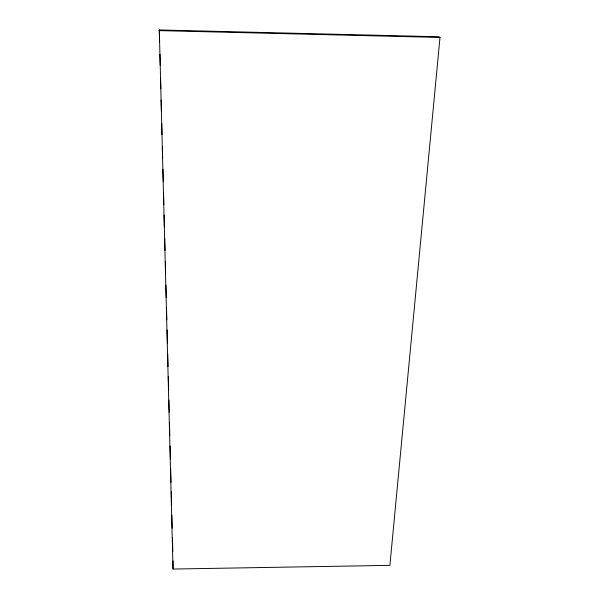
<?xml version="1.0" encoding="UTF-8"?>
<svg xmlns="http://www.w3.org/2000/svg" width="599" height="599" viewBox="0 0 599 599"><rect width="100%" height="100%" fill="white"/><g stroke="black" fill="none" stroke-linecap="round" stroke-linejoin="round"><path stroke-width="0.9" d="M173.021 569.05L159.312 29.95L438.955 36.771L439.995 37.452L389.897 565.359L173.021 569.05L173.059 560.919M159.005 30.609L439.995 37.452M159.312 29.95L159.626 42.102M159.94 54.254L160.233 65.471M160.547 77.623L160.839 88.839M161.131 100.063L161.416 111.279M161.73 123.431L162.022 134.648M162.336 146.8L162.629 158.016M162.921 169.232L163.235 181.385M163.527 192.608L163.841 204.761M164.104 215.041L164.418 227.193M164.71 238.409L165.025 250.562M165.317 261.778L165.631 273.93M165.923 285.146L166.237 297.299M166.5 307.587L166.814 319.739M167.084 330.019L167.421 343.107M167.69 353.388L168.027 366.476M168.289 376.764L168.633 389.844M168.896 400.132L169.21 412.284M169.48 422.565L169.817 435.653M170.086 445.933L170.423 459.021M170.663 468.373L171.029 482.39M171.269 491.742L171.606 504.83M171.876 515.11L172.213 528.198M172.452 537.543L172.819 551.567"/></g></svg>
